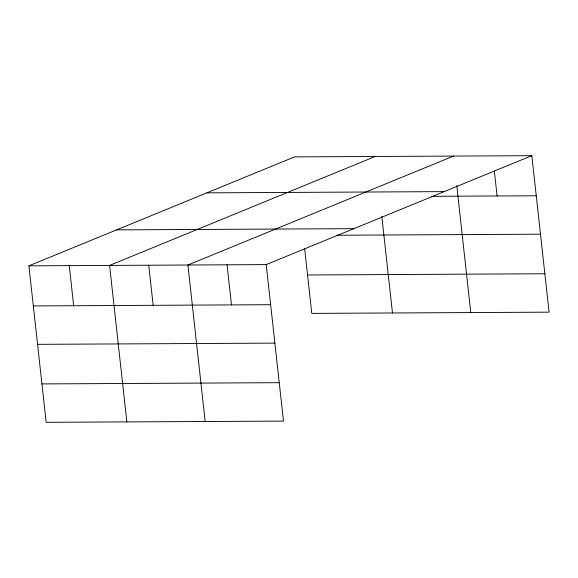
<?xml version="1.0" encoding="UTF-8"?>
<svg xmlns="http://www.w3.org/2000/svg" width="578" height="578" viewBox="0 0 578 578"><rect width="100%" height="100%" fill="white"/><g stroke="black" fill="none" stroke-linecap="round" stroke-linejoin="round"><path stroke-width="0.87" d="M531.825 155.677L266.212 264.608L283.487 421.095L46.175 422.323L28.9 265.837L294.513 156.905L531.825 155.677L549.1 312.163L311.788 313.392L304.635 248.605M375.201 156.486L109.582 265.418L126.864 421.904M453.513 156.082L187.901 265.013L205.176 421.499M206.859 192.85L444.171 191.621M431.239 196.318L536.254 195.776M116.554 229.885L353.859 228.657M336.353 235.239L540.488 234.184M28.9 265.837L266.212 264.608M307.554 274.984L544.859 273.755M33.329 305.935L270.634 304.707M37.57 344.344L274.875 343.115M41.934 383.915L279.246 382.687M494.342 171.03L497.094 195.978M456.757 185.487L470.788 312.568M381.798 216.237L392.476 312.973M227.053 264.811L231.482 304.909M148.741 265.215L153.17 305.314M69.244 265.627L73.666 305.726"/></g></svg>
